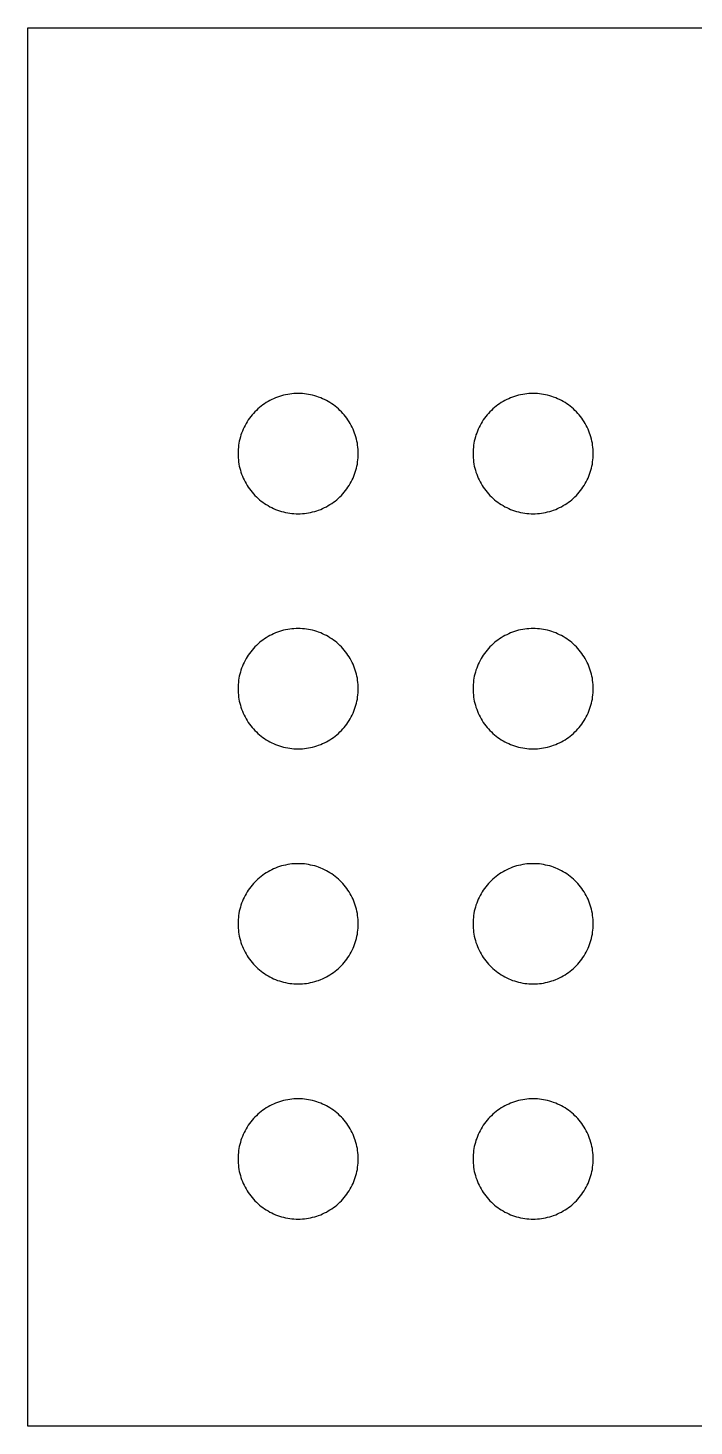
# Model space of a CAD drawing. Header units: metres. Extents: x 4 to 591, y 4 to 372.
# Drawn here: x 4 to 100.4, y 4 to 206.2 of the extents above; entities that cross this region are included whole.
import ezdxf

# ---------------------------------------------------------------- set-up
doc = ezdxf.new("R2010")
doc.units = ezdxf.units.M

msp = doc.modelspace()

# ---------------------------------------------------------------- linework, layer by layer
for points in [[(206.18, 206.18), (206.18, 4), (4, 4), (4, 206.18), (206.18, 206.18)], [(42.79, 135.94), (43.09, 135.93), (43.39, 135.94), (43.7, 135.95), (44, 135.98), (44.3, 136.01), (44.6, 136.06), (44.9, 136.12), (45.19, 136.19), (45.49, 136.27), (45.78, 136.36), (46.06, 136.45), (46.35, 136.56), (46.63, 136.68), (46.9, 136.81), (47.17, 136.95), (47.44, 137.1), (47.7, 137.25), (47.95, 137.42), (48.2, 137.59), (48.44, 137.77), (48.68, 137.96), (48.91, 138.16), (49.13, 138.37), (49.35, 138.59), (49.55, 138.81), (49.75, 139.04), (49.94, 139.27), (50.13, 139.52), (50.3, 139.76), (50.47, 140.02), (50.62, 140.28), (50.77, 140.54), (50.91, 140.81), (51.04, 141.09), (51.15, 141.37), (51.26, 141.65), (51.36, 141.94), (51.45, 142.23), (51.53, 142.52), (51.6, 142.82), (51.66, 143.12), (51.7, 143.42), (51.74, 143.72), (51.77, 144.02), (51.78, 144.32), (51.79, 144.63), (51.78, 144.93), (51.77, 145.23), (51.74, 145.54), (51.7, 145.84), (51.66, 146.14), (51.6, 146.44), (51.53, 146.73), (51.45, 147.03), (51.36, 147.32), (51.26, 147.6), (51.15, 147.89), (51.04, 148.17), (50.91, 148.44), (50.77, 148.71), (50.62, 148.98), (50.47, 149.24), (50.3, 149.49), (50.13, 149.74), (49.94, 149.98), (49.75, 150.22), (49.55, 150.45), (49.35, 150.67), (49.13, 150.88), (48.91, 151.09), (48.68, 151.29), (48.44, 151.48), (48.2, 151.66), (47.95, 151.84), (47.7, 152), (47.44, 152.16), (47.17, 152.31), (46.9, 152.45), (46.63, 152.57), (46.35, 152.69), (46.06, 152.8), (45.78, 152.9), (45.49, 152.99), (45.19, 153.07), (44.9, 153.13), (44.6, 153.19), (44.3, 153.24), (44, 153.28), (43.7, 153.3), (43.39, 153.32), (43.09, 153.32), (42.79, 153.32), (42.48, 153.3), (42.18, 153.28), (41.88, 153.24), (41.58, 153.19), (41.28, 153.13), (40.99, 153.07), (40.69, 152.99), (40.4, 152.9), (40.12, 152.8), (39.83, 152.69), (39.55, 152.57), (39.28, 152.45), (39.01, 152.31), (38.74, 152.16), (38.48, 152), (38.23, 151.84), (37.98, 151.66), (37.74, 151.48), (37.5, 151.29), (37.27, 151.09), (37.05, 150.88), (36.83, 150.67), (36.63, 150.45), (36.43, 150.22), (36.24, 149.98), (36.05, 149.74), (35.88, 149.49), (35.71, 149.24), (35.56, 148.98), (35.41, 148.71), (35.27, 148.44), (35.14, 148.17), (35.03, 147.89), (34.92, 147.6), (34.82, 147.32), (34.73, 147.03), (34.65, 146.73), (34.58, 146.44), (34.52, 146.14), (34.48, 145.84), (34.44, 145.54), (34.41, 145.23), (34.4, 144.93), (34.39, 144.63), (34.4, 144.32), (34.41, 144.02), (34.44, 143.72), (34.48, 143.42), (34.52, 143.12), (34.58, 142.82), (34.65, 142.52), (34.73, 142.23), (34.82, 141.94), (34.92, 141.65), (35.03, 141.37), (35.14, 141.09), (35.27, 140.81), (35.41, 140.54), (35.56, 140.28), (35.71, 140.02), (35.88, 139.76), (36.05, 139.52), (36.24, 139.27), (36.43, 139.04), (36.63, 138.81), (36.83, 138.59), (37.05, 138.37), (37.27, 138.16), (37.5, 137.96), (37.74, 137.77), (37.98, 137.59), (38.23, 137.42), (38.48, 137.25), (38.74, 137.1), (39.01, 136.95), (39.28, 136.81), (39.55, 136.68), (39.83, 136.56), (40.12, 136.45), (40.4, 136.36), (40.69, 136.27), (40.99, 136.19), (41.28, 136.12), (41.58, 136.06), (41.88, 136.01), (42.18, 135.98), (42.48, 135.95), (42.79, 135.94)], [(76.79, 135.94), (77.09, 135.93), (77.39, 135.94), (77.7, 135.95), (78, 135.98), (78.3, 136.01), (78.6, 136.06), (78.9, 136.12), (79.19, 136.19), (79.49, 136.27), (79.78, 136.36), (80.06, 136.45), (80.35, 136.56), (80.63, 136.68), (80.9, 136.81), (81.17, 136.95), (81.44, 137.1), (81.7, 137.25), (81.95, 137.42), (82.2, 137.59), (82.44, 137.77), (82.68, 137.96), (82.91, 138.16), (83.13, 138.37), (83.35, 138.59), (83.55, 138.81), (83.75, 139.04), (83.94, 139.27), (84.13, 139.52), (84.3, 139.76), (84.47, 140.02), (84.62, 140.28), (84.77, 140.54), (84.91, 140.81), (85.04, 141.09), (85.15, 141.37), (85.26, 141.65), (85.36, 141.94), (85.45, 142.23), (85.53, 142.52), (85.6, 142.82), (85.66, 143.12), (85.7, 143.42), (85.74, 143.72), (85.77, 144.02), (85.78, 144.32), (85.79, 144.63), (85.78, 144.93), (85.77, 145.23), (85.74, 145.54), (85.7, 145.84), (85.66, 146.14), (85.6, 146.44), (85.53, 146.73), (85.45, 147.03), (85.36, 147.32), (85.26, 147.6), (85.15, 147.89), (85.04, 148.17), (84.91, 148.44), (84.77, 148.71), (84.62, 148.98), (84.47, 149.24), (84.3, 149.49), (84.13, 149.74), (83.94, 149.98), (83.75, 150.22), (83.55, 150.45), (83.35, 150.67), (83.13, 150.88), (82.91, 151.09), (82.68, 151.29), (82.44, 151.48), (82.2, 151.66), (81.95, 151.84), (81.7, 152), (81.44, 152.16), (81.17, 152.31), (80.9, 152.45), (80.63, 152.57), (80.35, 152.69), (80.06, 152.8), (79.78, 152.9), (79.49, 152.99), (79.19, 153.07), (78.9, 153.13), (78.6, 153.19), (78.3, 153.24), (78, 153.28), (77.7, 153.3), (77.39, 153.32), (77.09, 153.32), (76.79, 153.32), (76.48, 153.3), (76.18, 153.28), (75.88, 153.24), (75.58, 153.19), (75.28, 153.13), (74.99, 153.07), (74.69, 152.99), (74.4, 152.9), (74.12, 152.8), (73.83, 152.69), (73.55, 152.57), (73.28, 152.45), (73.01, 152.31), (72.74, 152.16), (72.48, 152), (72.23, 151.84), (71.98, 151.66), (71.74, 151.48), (71.5, 151.29), (71.27, 151.09), (71.05, 150.88), (70.83, 150.67), (70.63, 150.45), (70.43, 150.22), (70.24, 149.98), (70.05, 149.74), (69.88, 149.49), (69.71, 149.24), (69.56, 148.98), (69.41, 148.71), (69.27, 148.44), (69.14, 148.17), (69.03, 147.89), (68.92, 147.6), (68.82, 147.32), (68.73, 147.03), (68.65, 146.73), (68.58, 146.44), (68.52, 146.14), (68.48, 145.84), (68.44, 145.54), (68.41, 145.23), (68.4, 144.93), (68.39, 144.63), (68.4, 144.32), (68.41, 144.02), (68.44, 143.72), (68.48, 143.42), (68.52, 143.12), (68.58, 142.82), (68.65, 142.52), (68.73, 142.23), (68.82, 141.94), (68.92, 141.65), (69.03, 141.37), (69.14, 141.09), (69.27, 140.81), (69.41, 140.54), (69.56, 140.28), (69.71, 140.02), (69.88, 139.76), (70.05, 139.52), (70.24, 139.27), (70.43, 139.04), (70.63, 138.81), (70.83, 138.59), (71.05, 138.37), (71.27, 138.16), (71.5, 137.96), (71.74, 137.77), (71.98, 137.59), (72.23, 137.42), (72.48, 137.25), (72.74, 137.1), (73.01, 136.95), (73.28, 136.81), (73.55, 136.68), (73.83, 136.56), (74.12, 136.45), (74.4, 136.36), (74.69, 136.27), (74.99, 136.19), (75.28, 136.12), (75.58, 136.06), (75.88, 136.01), (76.18, 135.98), (76.48, 135.95), (76.79, 135.94)], [(42.79, 101.94), (43.09, 101.93), (43.39, 101.94), (43.7, 101.95), (44, 101.98), (44.3, 102.01), (44.6, 102.06), (44.9, 102.12), (45.19, 102.19), (45.49, 102.27), (45.78, 102.36), (46.06, 102.45), (46.35, 102.56), (46.63, 102.68), (46.9, 102.81), (47.17, 102.95), (47.44, 103.1), (47.7, 103.25), (47.95, 103.42), (48.2, 103.59), (48.44, 103.77), (48.68, 103.96), (48.91, 104.16), (49.13, 104.37), (49.35, 104.59), (49.55, 104.81), (49.75, 105.04), (49.94, 105.27), (50.13, 105.52), (50.3, 105.76), (50.47, 106.02), (50.62, 106.28), (50.77, 106.54), (50.91, 106.81), (51.04, 107.09), (51.15, 107.37), (51.26, 107.65), (51.36, 107.94), (51.45, 108.23), (51.53, 108.52), (51.6, 108.82), (51.66, 109.12), (51.7, 109.42), (51.74, 109.72), (51.77, 110.02), (51.78, 110.32), (51.79, 110.63), (51.78, 110.93), (51.77, 111.23), (51.74, 111.54), (51.7, 111.84), (51.66, 112.14), (51.6, 112.44), (51.53, 112.73), (51.45, 113.02), (51.36, 113.32), (51.26, 113.6), (51.15, 113.89), (51.04, 114.17), (50.91, 114.44), (50.77, 114.71), (50.62, 114.98), (50.47, 115.24), (50.3, 115.49), (50.13, 115.74), (49.94, 115.98), (49.75, 116.22), (49.55, 116.45), (49.35, 116.67), (49.13, 116.88), (48.91, 117.09), (48.68, 117.29), (48.44, 117.48), (48.2, 117.66), (47.95, 117.84), (47.7, 118), (47.44, 118.16), (47.17, 118.31), (46.9, 118.44), (46.63, 118.57), (46.35, 118.69), (46.06, 118.8), (45.78, 118.9), (45.49, 118.99), (45.19, 119.07), (44.9, 119.13), (44.6, 119.19), (44.3, 119.24), (44, 119.28), (43.7, 119.3), (43.39, 119.32), (43.09, 119.32), (42.79, 119.32), (42.48, 119.3), (42.18, 119.28), (41.88, 119.24), (41.58, 119.19), (41.28, 119.13), (40.99, 119.07), (40.69, 118.99), (40.4, 118.9), (40.12, 118.8), (39.83, 118.69), (39.55, 118.57), (39.28, 118.44), (39.01, 118.31), (38.74, 118.16), (38.48, 118), (38.23, 117.84), (37.98, 117.66), (37.74, 117.48), (37.5, 117.29), (37.27, 117.09), (37.05, 116.88), (36.83, 116.67), (36.63, 116.45), (36.43, 116.22), (36.24, 115.98), (36.05, 115.74), (35.88, 115.49), (35.71, 115.24), (35.56, 114.98), (35.41, 114.71), (35.27, 114.44), (35.14, 114.17), (35.03, 113.89), (34.92, 113.6), (34.82, 113.32), (34.73, 113.02), (34.65, 112.73), (34.58, 112.44), (34.52, 112.14), (34.48, 111.84), (34.44, 111.54), (34.41, 111.23), (34.4, 110.93), (34.39, 110.63), (34.4, 110.32), (34.41, 110.02), (34.44, 109.72), (34.48, 109.42), (34.52, 109.12), (34.58, 108.82), (34.65, 108.52), (34.73, 108.23), (34.82, 107.94), (34.92, 107.65), (35.03, 107.37), (35.14, 107.09), (35.27, 106.81), (35.41, 106.54), (35.56, 106.28), (35.71, 106.02), (35.88, 105.76), (36.05, 105.52), (36.24, 105.27), (36.43, 105.04), (36.63, 104.81), (36.83, 104.59), (37.05, 104.37), (37.27, 104.16), (37.5, 103.96), (37.74, 103.77), (37.98, 103.59), (38.23, 103.42), (38.48, 103.25), (38.74, 103.1), (39.01, 102.95), (39.28, 102.81), (39.55, 102.68), (39.83, 102.56), (40.12, 102.45), (40.4, 102.36), (40.69, 102.27), (40.99, 102.19), (41.28, 102.12), (41.58, 102.06), (41.88, 102.01), (42.18, 101.98), (42.48, 101.95), (42.79, 101.94)], [(76.79, 101.94), (77.09, 101.93), (77.39, 101.94), (77.7, 101.95), (78, 101.98), (78.3, 102.01), (78.6, 102.06), (78.9, 102.12), (79.19, 102.19), (79.49, 102.27), (79.78, 102.36), (80.06, 102.45), (80.35, 102.56), (80.63, 102.68), (80.9, 102.81), (81.17, 102.95), (81.44, 103.1), (81.7, 103.25), (81.95, 103.42), (82.2, 103.59), (82.44, 103.77), (82.68, 103.96), (82.91, 104.16), (83.13, 104.37), (83.35, 104.59), (83.55, 104.81), (83.75, 105.04), (83.94, 105.27), (84.13, 105.52), (84.3, 105.76), (84.47, 106.02), (84.62, 106.28), (84.77, 106.54), (84.91, 106.81), (85.04, 107.09), (85.15, 107.37), (85.26, 107.65), (85.36, 107.94), (85.45, 108.23), (85.53, 108.52), (85.6, 108.82), (85.66, 109.12), (85.7, 109.42), (85.74, 109.72), (85.77, 110.02), (85.78, 110.32), (85.79, 110.63), (85.78, 110.93), (85.77, 111.23), (85.74, 111.54), (85.7, 111.84), (85.66, 112.14), (85.6, 112.44), (85.53, 112.73), (85.45, 113.02), (85.36, 113.32), (85.26, 113.6), (85.15, 113.89), (85.04, 114.17), (84.91, 114.44), (84.77, 114.71), (84.62, 114.98), (84.47, 115.24), (84.3, 115.49), (84.13, 115.74), (83.94, 115.98), (83.75, 116.22), (83.55, 116.45), (83.35, 116.67), (83.13, 116.88), (82.91, 117.09), (82.68, 117.29), (82.44, 117.48), (82.2, 117.66), (81.95, 117.84), (81.7, 118), (81.44, 118.16), (81.17, 118.31), (80.9, 118.44), (80.63, 118.57), (80.35, 118.69), (80.06, 118.8), (79.78, 118.9), (79.49, 118.99), (79.19, 119.07), (78.9, 119.13), (78.6, 119.19), (78.3, 119.24), (78, 119.28), (77.7, 119.3), (77.39, 119.32), (77.09, 119.32), (76.79, 119.32), (76.48, 119.3), (76.18, 119.28), (75.88, 119.24), (75.58, 119.19), (75.28, 119.13), (74.99, 119.07), (74.69, 118.99), (74.4, 118.9), (74.12, 118.8), (73.83, 118.69), (73.55, 118.57), (73.28, 118.44), (73.01, 118.31), (72.74, 118.16), (72.48, 118), (72.23, 117.84), (71.98, 117.66), (71.74, 117.48), (71.5, 117.29), (71.27, 117.09), (71.05, 116.88), (70.83, 116.67), (70.63, 116.45), (70.43, 116.22), (70.24, 115.98), (70.05, 115.74), (69.88, 115.49), (69.71, 115.24), (69.56, 114.98), (69.41, 114.71), (69.27, 114.44), (69.14, 114.17), (69.03, 113.89), (68.92, 113.6), (68.82, 113.32), (68.73, 113.02), (68.65, 112.73), (68.58, 112.44), (68.52, 112.14), (68.48, 111.84), (68.44, 111.54), (68.41, 111.23), (68.4, 110.93), (68.39, 110.63), (68.4, 110.32), (68.41, 110.02), (68.44, 109.72), (68.48, 109.42), (68.52, 109.12), (68.58, 108.82), (68.65, 108.52), (68.73, 108.23), (68.82, 107.94), (68.92, 107.65), (69.03, 107.37), (69.14, 107.09), (69.27, 106.81), (69.41, 106.54), (69.56, 106.28), (69.71, 106.02), (69.88, 105.76), (70.05, 105.52), (70.24, 105.27), (70.43, 105.04), (70.63, 104.81), (70.83, 104.59), (71.05, 104.37), (71.27, 104.16), (71.5, 103.96), (71.74, 103.77), (71.98, 103.59), (72.23, 103.42), (72.48, 103.25), (72.74, 103.1), (73.01, 102.95), (73.28, 102.81), (73.55, 102.68), (73.83, 102.56), (74.12, 102.45), (74.4, 102.36), (74.69, 102.27), (74.99, 102.19), (75.28, 102.12), (75.58, 102.06), (75.88, 102.01), (76.18, 101.98), (76.48, 101.95), (76.79, 101.94)], [(42.79, 67.94), (43.09, 67.93), (43.39, 67.94), (43.7, 67.95), (44, 67.98), (44.3, 68.01), (44.6, 68.06), (44.9, 68.12), (45.19, 68.19), (45.49, 68.27), (45.78, 68.36), (46.06, 68.45), (46.35, 68.56), (46.63, 68.68), (46.9, 68.81), (47.17, 68.95), (47.44, 69.1), (47.7, 69.25), (47.95, 69.42), (48.2, 69.59), (48.44, 69.77), (48.68, 69.96), (48.91, 70.16), (49.13, 70.37), (49.35, 70.59), (49.55, 70.81), (49.75, 71.04), (49.94, 71.27), (50.13, 71.52), (50.3, 71.76), (50.47, 72.02), (50.62, 72.28), (50.77, 72.54), (50.91, 72.81), (51.04, 73.09), (51.15, 73.37), (51.26, 73.65), (51.36, 73.94), (51.45, 74.23), (51.53, 74.52), (51.6, 74.82), (51.66, 75.12), (51.7, 75.42), (51.74, 75.72), (51.77, 76.02), (51.78, 76.32), (51.79, 76.63), (51.78, 76.93), (51.77, 77.23), (51.74, 77.54), (51.7, 77.84), (51.66, 78.14), (51.6, 78.44), (51.53, 78.73), (51.45, 79.02), (51.36, 79.32), (51.26, 79.6), (51.15, 79.89), (51.04, 80.17), (50.91, 80.44), (50.77, 80.71), (50.62, 80.98), (50.47, 81.24), (50.3, 81.49), (50.13, 81.74), (49.94, 81.98), (49.75, 82.22), (49.55, 82.45), (49.35, 82.67), (49.13, 82.88), (48.91, 83.09), (48.68, 83.29), (48.44, 83.48), (48.2, 83.66), (47.95, 83.84), (47.7, 84), (47.44, 84.16), (47.17, 84.31), (46.9, 84.44), (46.63, 84.57), (46.35, 84.69), (46.06, 84.8), (45.78, 84.9), (45.49, 84.99), (45.19, 85.07), (44.9, 85.13), (44.6, 85.19), (44.3, 85.24), (44, 85.28), (43.7, 85.3), (43.39, 85.32), (43.09, 85.32), (42.79, 85.32), (42.48, 85.3), (42.18, 85.28), (41.88, 85.24), (41.58, 85.19), (41.28, 85.13), (40.99, 85.07), (40.69, 84.99), (40.4, 84.9), (40.12, 84.8), (39.83, 84.69), (39.55, 84.57), (39.28, 84.44), (39.01, 84.31), (38.74, 84.16), (38.48, 84), (38.23, 83.84), (37.98, 83.66), (37.74, 83.48), (37.5, 83.29), (37.27, 83.09), (37.05, 82.88), (36.83, 82.67), (36.63, 82.45), (36.43, 82.22), (36.24, 81.98), (36.05, 81.74), (35.88, 81.49), (35.71, 81.24), (35.56, 80.98), (35.41, 80.71), (35.27, 80.44), (35.14, 80.17), (35.03, 79.89), (34.92, 79.6), (34.82, 79.32), (34.73, 79.02), (34.65, 78.73), (34.58, 78.44), (34.52, 78.14), (34.48, 77.84), (34.44, 77.54), (34.41, 77.23), (34.4, 76.93), (34.39, 76.63), (34.4, 76.32), (34.41, 76.02), (34.44, 75.72), (34.48, 75.42), (34.52, 75.12), (34.58, 74.82), (34.65, 74.52), (34.73, 74.23), (34.82, 73.94), (34.92, 73.65), (35.03, 73.37), (35.14, 73.09), (35.27, 72.81), (35.41, 72.54), (35.56, 72.28), (35.71, 72.02), (35.88, 71.76), (36.05, 71.52), (36.24, 71.27), (36.43, 71.04), (36.63, 70.81), (36.83, 70.59), (37.05, 70.37), (37.27, 70.16), (37.5, 69.96), (37.74, 69.77), (37.98, 69.59), (38.23, 69.42), (38.48, 69.25), (38.74, 69.1), (39.01, 68.95), (39.28, 68.81), (39.55, 68.68), (39.83, 68.56), (40.12, 68.45), (40.4, 68.36), (40.69, 68.27), (40.99, 68.19), (41.28, 68.12), (41.58, 68.06), (41.88, 68.01), (42.18, 67.98), (42.48, 67.95), (42.79, 67.94)], [(76.79, 67.94), (77.09, 67.93), (77.39, 67.94), (77.7, 67.95), (78, 67.98), (78.3, 68.01), (78.6, 68.06), (78.9, 68.12), (79.19, 68.19), (79.49, 68.27), (79.78, 68.36), (80.06, 68.45), (80.35, 68.56), (80.63, 68.68), (80.9, 68.81), (81.17, 68.95), (81.44, 69.1), (81.7, 69.25), (81.95, 69.42), (82.2, 69.59), (82.44, 69.77), (82.68, 69.96), (82.91, 70.16), (83.13, 70.37), (83.35, 70.59), (83.55, 70.81), (83.75, 71.04), (83.94, 71.27), (84.13, 71.52), (84.3, 71.76), (84.47, 72.02), (84.62, 72.28), (84.77, 72.54), (84.91, 72.81), (85.04, 73.09), (85.15, 73.37), (85.26, 73.65), (85.36, 73.94), (85.45, 74.23), (85.53, 74.52), (85.6, 74.82), (85.66, 75.12), (85.7, 75.42), (85.74, 75.72), (85.77, 76.02), (85.78, 76.32), (85.79, 76.63), (85.78, 76.93), (85.77, 77.23), (85.74, 77.54), (85.7, 77.84), (85.66, 78.14), (85.6, 78.44), (85.53, 78.73), (85.45, 79.02), (85.36, 79.32), (85.26, 79.6), (85.15, 79.89), (85.04, 80.17), (84.91, 80.44), (84.77, 80.71), (84.62, 80.98), (84.47, 81.24), (84.3, 81.49), (84.13, 81.74), (83.94, 81.98), (83.75, 82.22), (83.55, 82.45), (83.35, 82.67), (83.13, 82.88), (82.91, 83.09), (82.68, 83.29), (82.44, 83.48), (82.2, 83.66), (81.95, 83.84), (81.7, 84), (81.44, 84.16), (81.17, 84.31), (80.9, 84.44), (80.63, 84.57), (80.35, 84.69), (80.06, 84.8), (79.78, 84.9), (79.49, 84.99), (79.19, 85.07), (78.9, 85.13), (78.6, 85.19), (78.3, 85.24), (78, 85.28), (77.7, 85.3), (77.39, 85.32), (77.09, 85.32), (76.79, 85.32), (76.48, 85.3), (76.18, 85.28), (75.88, 85.24), (75.58, 85.19), (75.28, 85.13), (74.99, 85.07), (74.69, 84.99), (74.4, 84.9), (74.12, 84.8), (73.83, 84.69), (73.55, 84.57), (73.28, 84.44), (73.01, 84.31), (72.74, 84.16), (72.48, 84), (72.23, 83.84), (71.98, 83.66), (71.74, 83.48), (71.5, 83.29), (71.27, 83.09), (71.05, 82.88), (70.83, 82.67), (70.63, 82.45), (70.43, 82.22), (70.24, 81.98), (70.05, 81.74), (69.88, 81.49), (69.71, 81.24), (69.56, 80.98), (69.41, 80.71), (69.27, 80.44), (69.14, 80.17), (69.03, 79.89), (68.92, 79.6), (68.82, 79.32), (68.73, 79.02), (68.65, 78.73), (68.58, 78.44), (68.52, 78.14), (68.48, 77.84), (68.44, 77.54), (68.41, 77.23), (68.4, 76.93), (68.39, 76.63), (68.4, 76.32), (68.41, 76.02), (68.44, 75.72), (68.48, 75.42), (68.52, 75.12), (68.58, 74.82), (68.65, 74.52), (68.73, 74.23), (68.82, 73.94), (68.92, 73.65), (69.03, 73.37), (69.14, 73.09), (69.27, 72.81), (69.41, 72.54), (69.56, 72.28), (69.71, 72.02), (69.88, 71.76), (70.05, 71.52), (70.24, 71.27), (70.43, 71.04), (70.63, 70.81), (70.83, 70.59), (71.05, 70.37), (71.27, 70.16), (71.5, 69.96), (71.74, 69.77), (71.98, 69.59), (72.23, 69.42), (72.48, 69.25), (72.74, 69.1), (73.01, 68.95), (73.28, 68.81), (73.55, 68.68), (73.83, 68.56), (74.12, 68.45), (74.4, 68.36), (74.69, 68.27), (74.99, 68.19), (75.28, 68.12), (75.58, 68.06), (75.88, 68.01), (76.18, 67.98), (76.48, 67.95), (76.79, 67.94)], [(42.79, 33.94), (43.09, 33.93), (43.39, 33.94), (43.7, 33.95), (44, 33.98), (44.3, 34.01), (44.6, 34.06), (44.9, 34.12), (45.19, 34.19), (45.49, 34.27), (45.78, 34.36), (46.06, 34.45), (46.35, 34.56), (46.63, 34.68), (46.9, 34.81), (47.17, 34.95), (47.44, 35.1), (47.7, 35.25), (47.95, 35.42), (48.2, 35.59), (48.44, 35.77), (48.68, 35.96), (48.91, 36.16), (49.13, 36.37), (49.35, 36.59), (49.55, 36.81), (49.75, 37.04), (49.94, 37.27), (50.13, 37.52), (50.3, 37.76), (50.47, 38.02), (50.62, 38.28), (50.77, 38.54), (50.91, 38.81), (51.04, 39.09), (51.15, 39.37), (51.26, 39.65), (51.36, 39.94), (51.45, 40.23), (51.53, 40.52), (51.6, 40.82), (51.66, 41.12), (51.7, 41.42), (51.74, 41.72), (51.77, 42.02), (51.78, 42.32), (51.79, 42.63), (51.78, 42.93), (51.77, 43.23), (51.74, 43.54), (51.7, 43.84), (51.66, 44.14), (51.6, 44.44), (51.53, 44.73), (51.45, 45.02), (51.36, 45.32), (51.26, 45.6), (51.15, 45.89), (51.04, 46.17), (50.91, 46.44), (50.77, 46.71), (50.62, 46.98), (50.47, 47.24), (50.3, 47.49), (50.13, 47.74), (49.94, 47.98), (49.75, 48.22), (49.55, 48.45), (49.35, 48.67), (49.13, 48.88), (48.91, 49.09), (48.68, 49.29), (48.44, 49.48), (48.2, 49.66), (47.95, 49.84), (47.7, 50), (47.44, 50.16), (47.17, 50.31), (46.9, 50.44), (46.63, 50.57), (46.35, 50.69), (46.06, 50.8), (45.78, 50.9), (45.49, 50.99), (45.19, 51.07), (44.9, 51.13), (44.6, 51.19), (44.3, 51.24), (44, 51.28), (43.7, 51.3), (43.39, 51.32), (43.09, 51.32), (42.79, 51.32), (42.48, 51.3), (42.18, 51.28), (41.88, 51.24), (41.58, 51.19), (41.28, 51.13), (40.99, 51.07), (40.69, 50.99), (40.4, 50.9), (40.12, 50.8), (39.83, 50.69), (39.55, 50.57), (39.28, 50.44), (39.01, 50.31), (38.74, 50.16), (38.48, 50), (38.23, 49.84), (37.98, 49.66), (37.74, 49.48), (37.5, 49.29), (37.27, 49.09), (37.05, 48.88), (36.83, 48.67), (36.63, 48.45), (36.43, 48.22), (36.24, 47.98), (36.05, 47.74), (35.88, 47.49), (35.71, 47.24), (35.56, 46.98), (35.41, 46.71), (35.27, 46.44), (35.14, 46.17), (35.03, 45.89), (34.92, 45.6), (34.82, 45.32), (34.73, 45.02), (34.65, 44.73), (34.58, 44.44), (34.52, 44.14), (34.48, 43.84), (34.44, 43.54), (34.41, 43.23), (34.4, 42.93), (34.39, 42.63), (34.4, 42.32), (34.41, 42.02), (34.44, 41.72), (34.48, 41.42), (34.52, 41.12), (34.58, 40.82), (34.65, 40.52), (34.73, 40.23), (34.82, 39.94), (34.92, 39.65), (35.03, 39.37), (35.14, 39.09), (35.27, 38.81), (35.41, 38.54), (35.56, 38.28), (35.71, 38.02), (35.88, 37.76), (36.05, 37.52), (36.24, 37.27), (36.43, 37.04), (36.63, 36.81), (36.83, 36.59), (37.05, 36.37), (37.27, 36.16), (37.5, 35.96), (37.74, 35.77), (37.98, 35.59), (38.23, 35.42), (38.48, 35.25), (38.74, 35.1), (39.01, 34.95), (39.28, 34.81), (39.55, 34.68), (39.83, 34.56), (40.12, 34.45), (40.4, 34.36), (40.69, 34.27), (40.99, 34.19), (41.28, 34.12), (41.58, 34.06), (41.88, 34.01), (42.18, 33.98), (42.48, 33.95), (42.79, 33.94)], [(76.79, 33.94), (77.09, 33.93), (77.39, 33.94), (77.7, 33.95), (78, 33.98), (78.3, 34.01), (78.6, 34.06), (78.9, 34.12), (79.19, 34.19), (79.49, 34.27), (79.78, 34.36), (80.06, 34.45), (80.35, 34.56), (80.63, 34.68), (80.9, 34.81), (81.17, 34.95), (81.44, 35.1), (81.7, 35.25), (81.95, 35.42), (82.2, 35.59), (82.44, 35.77), (82.68, 35.96), (82.91, 36.16), (83.13, 36.37), (83.35, 36.59), (83.55, 36.81), (83.75, 37.04), (83.94, 37.27), (84.13, 37.52), (84.3, 37.76), (84.47, 38.02), (84.62, 38.28), (84.77, 38.54), (84.91, 38.81), (85.04, 39.09), (85.15, 39.37), (85.26, 39.65), (85.36, 39.94), (85.45, 40.23), (85.53, 40.52), (85.6, 40.82), (85.66, 41.12), (85.7, 41.42), (85.74, 41.72), (85.77, 42.02), (85.78, 42.32), (85.79, 42.63), (85.78, 42.93), (85.77, 43.23), (85.74, 43.54), (85.7, 43.84), (85.66, 44.14), (85.6, 44.44), (85.53, 44.73), (85.45, 45.02), (85.36, 45.32), (85.26, 45.6), (85.15, 45.89), (85.04, 46.17), (84.91, 46.44), (84.77, 46.71), (84.62, 46.98), (84.47, 47.24), (84.3, 47.49), (84.13, 47.74), (83.94, 47.98), (83.75, 48.22), (83.55, 48.45), (83.35, 48.67), (83.13, 48.88), (82.91, 49.09), (82.68, 49.29), (82.44, 49.48), (82.2, 49.66), (81.95, 49.84), (81.7, 50), (81.44, 50.16), (81.17, 50.31), (80.9, 50.44), (80.63, 50.57), (80.35, 50.69), (80.06, 50.8), (79.78, 50.9), (79.49, 50.99), (79.19, 51.07), (78.9, 51.13), (78.6, 51.19), (78.3, 51.24), (78, 51.28), (77.7, 51.3), (77.39, 51.32), (77.09, 51.32), (76.79, 51.32), (76.48, 51.3), (76.18, 51.28), (75.88, 51.24), (75.58, 51.19), (75.28, 51.13), (74.99, 51.07), (74.69, 50.99), (74.4, 50.9), (74.12, 50.8), (73.83, 50.69), (73.55, 50.57), (73.28, 50.44), (73.01, 50.31), (72.74, 50.16), (72.48, 50), (72.23, 49.84), (71.98, 49.66), (71.74, 49.48), (71.5, 49.29), (71.27, 49.09), (71.05, 48.88), (70.83, 48.67), (70.63, 48.45), (70.43, 48.22), (70.24, 47.98), (70.05, 47.74), (69.88, 47.49), (69.71, 47.24), (69.56, 46.98), (69.41, 46.71), (69.27, 46.44), (69.14, 46.17), (69.03, 45.89), (68.92, 45.6), (68.82, 45.32), (68.73, 45.02), (68.65, 44.73), (68.58, 44.44), (68.52, 44.14), (68.48, 43.84), (68.44, 43.54), (68.41, 43.23), (68.4, 42.93), (68.39, 42.63), (68.4, 42.32), (68.41, 42.02), (68.44, 41.72), (68.48, 41.42), (68.52, 41.12), (68.58, 40.82), (68.65, 40.52), (68.73, 40.23), (68.82, 39.94), (68.92, 39.65), (69.03, 39.37), (69.14, 39.09), (69.27, 38.81), (69.41, 38.54), (69.56, 38.28), (69.71, 38.02), (69.88, 37.76), (70.05, 37.52), (70.24, 37.27), (70.43, 37.04), (70.63, 36.81), (70.83, 36.59), (71.05, 36.37), (71.27, 36.16), (71.5, 35.96), (71.74, 35.77), (71.98, 35.59), (72.23, 35.42), (72.48, 35.25), (72.74, 35.1), (73.01, 34.95), (73.28, 34.81), (73.55, 34.68), (73.83, 34.56), (74.12, 34.45), (74.4, 34.36), (74.69, 34.27), (74.99, 34.19), (75.28, 34.12), (75.58, 34.06), (75.88, 34.01), (76.18, 33.98), (76.48, 33.95), (76.79, 33.94)]]:
    msp.add_lwpolyline(points, close=True)

doc.saveas('drawing.dxf')
